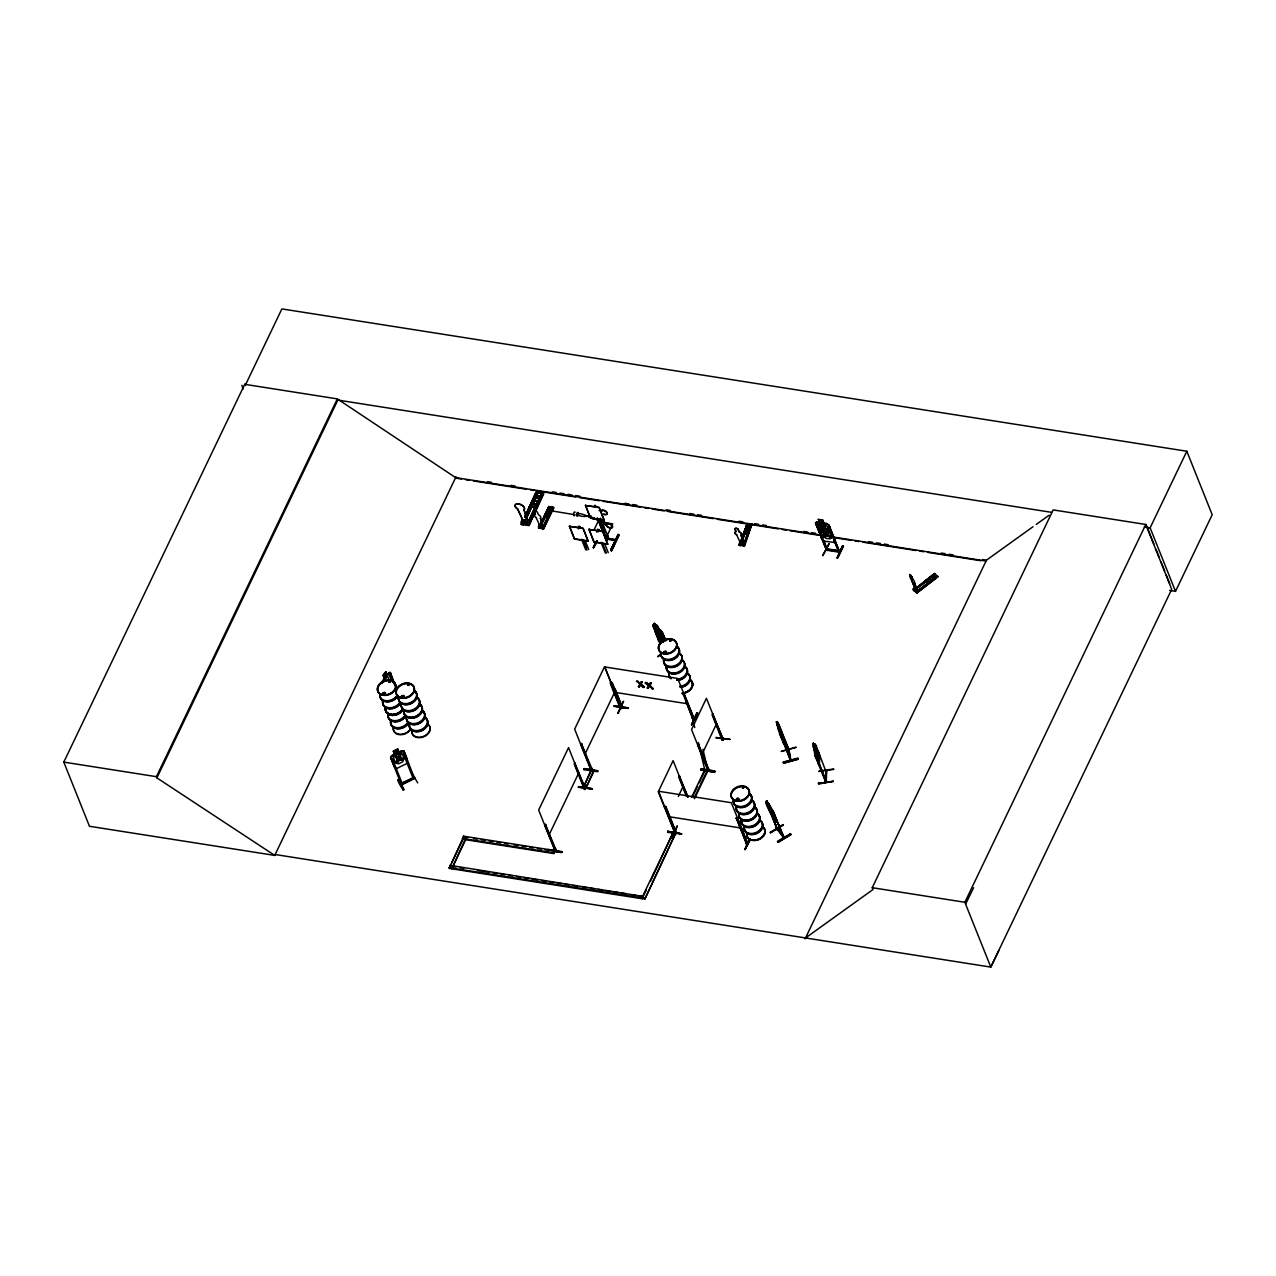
<?xml version="1.0" encoding="UTF-8"?>
<svg xmlns="http://www.w3.org/2000/svg" width="1276" height="1276" viewBox="0 0 1276 1276"><rect width="100%" height="100%" fill="white"/><g stroke="black" fill="none" stroke-linecap="round" stroke-linejoin="round"><path stroke-width="1.5" d="M540.593 525.234L539.987 526.51L541.199 525.297L540.115 526.238L541.662 528.136L539.62 525.887L543.05 526.27L540.402 518.2A3.381 1.77 25.6 0 0 538.44 514.77L537.531 512.489A1.691 0.893 25.6 0 0 535.585 511.182A1.691 0.893 25.6 0 0 534.5 512.011L534.421 512.17M523.639 521.262C524.755 523 523.208 521.453 524.771 521.198M524.58 521.31L524.181 519.922L525.09 520.688M658.049 656.757L662.244 653.184M825.397 780.29L826.242 782.332L814.742 753.111L813.243 743.206L814.694 746.54L814.758 743.685L814.646 755.121L819.463 765.281L817.996 763.367M813.45 743.414L813.099 747.05M813.801 747.943L813.466 744.61M825.285 781.247L826.37 771.262L825.732 782.284L814.822 755.009L814.551 750.129M826.688 770.624L826.13 771.996L816.002 745.407M816.13 755.743L815.571 756.875L816.13 755.743L826.354 781.263M816.528 745.343L815.97 746.476M818.394 782.89L818.586 784.07L833.356 781.311L818.57 783.512M819.048 771.039L833.611 769.029M819.288 765.313L819.75 756.253L814.63 743.876M825.763 770.943C828.172 768.662 825.141 772.427 825.795 769.763M825.684 770.832L826.385 769.922M825.732 782.284L825.875 781.406M825.843 779.285L826.354 770.736M826.242 782.204L826.688 770.736M740.75 543.624L741.978 542.539M540.29 526.031L540.801 526.334M661.734 639.18C663.983 637.825 660.505 634.475 660.745 637.952L656.981 633.167L660.41 638.191C658.145 639.595 661.686 643.088 661.367 639.388L663.281 642.163M524.436 522.267L523.75 521.246M524.005 520.624L524.978 520.05M406.916 763.319L407.14 759.443M393.949 766.158L396.581 768.583L407.076 763.367L407.299 759.395L403.998 751.101L401.924 750.687L398.925 752.298M781.39 737.353L782.076 738.006L780.146 730.239L776.398 721.849L791.024 760.544L789.908 758.518M790.307 759.555L777.18 725.422M524.468 521.629L524.883 520.321L523.894 520.879M823.02 526.605C822.111 526.19 828.826 521.246 824.615 527.642L827.438 530.21M831.793 536.239L832.08 533.464M832.143 533.336L831.952 536.367L821.425 534.708L818.857 531.263L821.489 534.58M821.122 537.722L823.754 541.04L834.376 542.46L834.616 539.716M834.376 542.46L834.679 539.588M777.818 724.401C775.872 716.219 779.429 727.559 780.976 730.861M401.047 784.724L414.652 777.977M403.12 753.255L413.408 779.094L412.786 777.722L414.142 777.116M398.144 779.987L403.742 789.286M403.216 790.147C394.954 777.786 396.995 774.66 403.982 789.796L403.264 790.083M383.613 681.32L384.586 678.481L383.215 675.307L385.846 671.718L383.071 675.323L384.331 678.433L382.162 683.218M747.337 532.188L747.05 533.033M523.894 521.246L523.447 522.187M523.495 521.374L524.037 522.394L523.447 521.677M675.977 832.191C673.313 833.611 676.216 831.075 674.653 831.123M708.18 768.519L707.877 770.225M722.439 738.086C724.305 741.739 720.398 739.665 722.822 739.011L706.425 698.291L691.56 729.521L707.829 770.481M722.742 740.255L722.918 738.15L722.87 740.144M723.269 739.251L712.598 713.731L712.104 714.783L722.2 740.319M555.235 849.88L555.188 848.747M554.996 850.853L538.663 810.021L568.57 747.592L584.775 788.536C582.765 786.128 586.545 790.61 584.44 788.743M584.392 789.35L585.429 788.377M585.014 787.707L584.392 789.477L574.232 764.085L574.742 763.016L585.461 788.632M615.271 689.184L622.449 708.084L621.061 707.845L604.537 666.71L574.647 729.138L590.916 770.098L591.617 768.104M620.567 706.489L620.79 708.802L610.694 683.282L611.236 682.006L621.428 707.765C621.651 709.089 618.732 708.116 620.933 707.43M828.89 543.56L822.749 555.666L829.097 544.086M618.238 713.332L623.629 701.226M671.702 838.029L677.237 826.258M740.75 543.496L742.472 545.155L741.085 542.97M741.643 543.464L741.898 542.619M681.607 833.866L667.683 831.314L681.607 833.866L667.603 832.351L667.699 831.282M700.923 770.146L701.018 768.965L714.72 771.007L714.624 772.187L700.907 770.066L714.608 772.171M714.704 771.039L700.987 769.093M714.815 771.629L701.13 769.444L714.927 771.533M548.233 850.071L562.03 852.049L553.896 851.491M561.791 851.586L548.122 849.465L548.026 850.613M583.993 769.667L597.694 771.693M584.009 769.747L584.105 768.567L597.918 771.183M597.774 770.656L584.089 768.694M833.786 769.364L819.033 771.486M915.004 589.416L915.482 588.523L915.179 589.368M722.902 738.325L721.897 739.267M382.72 693.618L383.709 692.756M383.199 693.075L383.613 694.176M384.969 693.665L384.81 692.597L385.097 693.346M388.877 682.022L390.153 681.384L390.169 682.389M385.416 693.331L384.331 694.607L382.88 694.032M389.483 681.942L390.073 681.751M401.462 696.154L401.589 697.318M401.781 696.01L402.849 697.127M403.423 696.265L401.589 695.946M403.599 696.074L403.264 696.919M407.507 685.26L407.618 684.622M403.998 696.249L402.179 697.398M407.937 684.558L408.384 685.1M408.161 684.223L408.894 685.18M547.93 515.36L547.579 516.174M666.439 652.004L664.971 653.344L663.807 652.164M666.487 652.403L666.343 651.478M670.825 640.52L670.554 641.126M736.731 798.872L737.927 799.653L738.325 798.377M738.357 799.127L737.879 798.298L738.979 799.51M742.552 788.265L743.111 787.101M743.589 787.659L742.472 787.994M927.891 580.564L927.971 582.111M659.692 632.768C661.861 631.476 658.528 628.159 658.703 631.524L654.955 626.723L658.639 631.987L658.272 631.11M735.056 529.189L735.965 531.47A3.381 1.898 19.9 0 0 736.651 534.756L736.587 534.931A3.381 1.898 19.9 0 1 735.917 531.645L735.056 529.189A1.691 0.957 19.9 0 1 736.204 528.248A1.691 0.957 19.9 0 1 738.198 529.428L739.107 531.709A3.381 1.898 19.9 0 1 741.101 535.091L743.701 543.209L740.303 543.209M743.653 543.369L741.037 535.25A3.381 1.898 19.9 0 0 739.043 531.869L738.198 529.428M739.905 545.474L739.043 544.055L739.841 541.885L740.558 542.794M740.574 542.97L744.993 543.321L744.179 542.204L743.749 545.251L739.761 544.964L740.208 541.901M740.511 541.837L739.251 545.41L747.337 523.894L741.803 538.265M744.658 545.793L751.947 524.085L747.162 523.543L739.251 545.41L744.674 545.777M741.787 540.099L747.066 525.824M748.629 524.101L740.255 545.49M748.199 523.942L740.16 545.49L747.991 525.887M743.749 545.251L750.766 524.245L752.409 524.372M751.038 524.021L743.142 545.681M743.701 545.729L751.5 524.308M412.77 777.802L400.68 783.735L413.312 778.105M402.594 784.453L392.45 758.997L391.03 759.268L392.45 758.997M413.025 777.61L414.493 777.387M662.244 638.287L662.834 636.963L660.49 631.126L657.252 625.782L654.157 623.39L657.427 625.655L658.56 628.877L660.729 630.376M776.462 828.283L783.879 838.141L772.873 810.802L766.11 801.886L767.992 804.008L766.621 800.674L777.562 830.118L777.132 828.028M776.813 829.272L776.845 827.933M774.181 813.37L783.671 837.981M523.256 521.39L517.53 508.757A5.088 2.696 25 0 1 515.743 504.275A5.088 2.696 25 0 1 522.203 505.232A5.088 2.696 25 0 1 523.989 509.714L527.945 521.82L522.761 521.023L521.613 524.292M522.761 521.023L523.734 524.085L522.618 521.31L527.833 522.059L523.989 509.714M523.654 521.023L522.012 524.548L520.831 522.41L522.331 519.188L521.884 523.814L527.674 524.675L528.647 520.13L529.843 521.852M525.234 515.6L536.127 492.01L542.97 493.015L543.799 493.764L528.998 525.553L543.177 493.493M521.278 524.452L523.112 520.576M524.771 517.211L536.127 492.01M521.884 523.814L523.383 520.592M524.899 517.243L536.399 492.536L534.453 498.103M536.781 492.791L525.297 517.482L532.842 501.612M525.76 517.562L533.097 501.659M534.788 498.15L536.383 494.594M524.946 520.656L524.595 519.922L524.899 520.768M525.887 517.577L538.201 493.015M526.238 517.434L533.623 501.548M535.266 498.023L536.909 494.498M524.851 521.342L525.824 524.404L524.037 520.831M526.621 517.689L536.478 496.508M525.967 519.444L536.638 496.508M527.674 524.675L528.647 520.13M541.774 493.126L526.669 525.218L534.835 507.545M536.51 504.036L540.577 495.184M541.104 495.088L527.004 525.058M542.475 493.573L527.674 525.345L526.669 525.218M543.257 493.509L527.993 525.409L542.97 493.015M536.048 492.68L543.113 493.349L528.344 525.265M818.809 528.312C815.38 529.795 827.773 527.754 829.288 529.859L831.25 531.326L834.456 539.668M821.872 528.758L820.627 525.632M825.062 526.43L820.564 525.76M823.754 541.04L821.313 537.595M664.908 806.225C664.381 806.863 666.774 808.091 667.715 813.227M686.472 796.352L678.784 777.116L679.279 776.063L688.147 797.101M686.951 796.415L679.263 777.196L679.757 776.127M698.227 743.892L697.733 744.961L708.371 770.433C709.95 768.551 705.947 769.667 708.882 769.508L698.227 743.892L708.26 769.412M698.211 745.024L698.706 743.972M722.679 740.383L712.582 714.863L713.077 713.81M716.203 738.022L730.207 739.41L716.043 737.448M674.717 831.936L677.093 825.907M707.43 769.284L708.084 768.248L708.451 769.173M721.801 739.123L722.391 738.198M708.371 770.433L708.866 769.364M581.314 743.509L591.458 770.05L592.032 769.125L581.314 743.509L580.819 744.578L591.601 770.21L584.121 785.809L586.769 786.239L594.249 770.624L591.282 769.412L584.121 785.809M581.298 744.642L581.792 743.589M620.343 708.563L610.215 683.202L610.71 682.15L612.273 682.596L622.576 708.02M555.602 850.805L545.346 824.392L544.836 825.444L555.507 851.012L555.124 848.859L554.55 849.784M545.315 825.524L545.809 824.455M584.998 789.445L574.71 764.149L575.205 763.096M614.33 706.425L628.318 707.845L614.155 705.835M578.602 786.638L592.335 788.727L578.618 786.606M619.929 707.526L620.503 706.617M617.68 713.268L623.151 701.593M590.979 769.97L592.016 768.87L591.585 769.938M620.854 708.674L620.949 706.394M622.066 707.063L621.077 706.441M694.016 719.265L692.788 719.074L682.82 693.267L684.048 693.458L694.208 718.851L697.765 713.316L696.919 712.742M684.048 693.458L682.628 693.665M692.98 719.983L692.533 717.67L694.351 718.882M692.501 718.292L693.841 717.925L692.278 718.197M693.139 718.627L692.804 717.638M691.656 724.896L696.84 712.694M691.544 724.816L697.175 713.188M697.685 713.252L691.496 724.943L693.49 720.701M665.928 806.879L664.509 807.102L665.928 806.879L676.232 832.303M672.532 836.721L674.525 832.478M675.77 831.25L676.089 832.271M746.364 843.851L736.284 817.948L737.512 818.139L747.624 843.978C746.061 843.819 744.674 841.394 747.816 843.564L731.339 802.716L658.528 791.248L674.988 832.877L674.765 830.58L676.041 832.702M746.253 843.755C747.864 844.249 747.8 841.889 745.87 842.83M744.833 849.114L749.506 839.066M750.368 839.624L744.961 849.625L749.81 839.321M745.12 849.593L749.857 839.544M588.746 516.525C570.069 508.693 577.167 519.029 589.002 515.839M678.306 796.431L683.266 786.032M701.72 754.929L716.586 723.699M274.85 855.43L89.464 826.274L63.8 762.107L244.721 384.315L337.342 398.894L455.644 477.623L821.01 535.091M998.789 950.684L990.798 967.096L275.153 854.521L274.723 855.414L156.9 777.881L156.422 776.685L337.342 398.894M156.9 777.881L337.821 400.074L1051.504 512.33M274.723 855.414L456.058 476.73M536.032 517.689L536.111 517.53A3.381 1.77 25.6 0 1 535.41 514.292L534.5 512.011M540.402 518.2L542.97 526.43M550.243 507.21L539.493 528.28L538.344 526.797L539.365 524.643L540.067 525.584M548.999 506.891L553.912 507.768L543.688 528.918L542.89 527.514L542.89 528.328L539.046 527.722L539.716 524.707M553.369 507.258L543.161 528.838L553.545 507.593L548.808 506.54L538.552 528.12L543.337 528.615L542.188 528.663L552.668 507.449L542.89 528.79M538.647 528.136L548.808 506.54M540.274 527.929L539.541 526.063L540.753 526.669L541.231 525.584M549.781 506.907L541.758 522.937L548.903 506.763M539.413 528.248L549.398 508.965M542.188 528.663L552.572 507.322L542.316 528.695M569.399 526.334L583.164 528.248L588.14 541.183L574.487 539.046L569.399 526.334L583.052 528.487L588.14 541.183M585.445 505.471L599.226 507.37L604.186 520.305L590.533 518.168L585.445 505.471L599.098 507.609L604.186 520.305M578.491 528.918L579.655 526.478L578.331 526.27L579.049 528.025M574.487 539.046L569.511 526.095M590.533 518.168L585.572 505.216M588.938 529.412L602.703 531.31L607.663 544.262L594.01 542.109L588.938 529.412L602.591 531.566M601.379 512.282L601.012 512.314A3.381 1.77 25.6 0 1 603.309 510.48A3.381 1.77 25.6 0 1 607.089 513.542A3.381 1.77 25.6 0 1 603.484 514.308L603.628 513.973A3.381 1.77 25.6 0 0 607.216 513.542A3.381 1.77 25.6 0 0 604.553 510.496A3.381 1.77 25.6 0 0 600.98 510.942M594.169 529.604L597.965 521.677M596.69 531.773L597.854 529.349L599.848 531.199L597.854 529.349M596.849 531.773L597.934 529.508M598.013 531.996L599.178 529.556M594.01 542.109L589.049 529.173M593.244 547.356L595.685 542.109M597.248 541.327L593.404 547.835L596.753 540.88M593.914 547.452L597.072 540.865L593.404 547.835M597.024 518.391L607.28 523.814A3.381 1.77 25.6 0 1 612.033 525.887A3.381 1.77 25.6 0 1 610.343 528.089A3.381 1.77 25.6 0 1 606.18 525.249L596.004 518.949M606.993 523.91L607.44 523.479A3.381 1.77 25.6 0 1 612.32 525.76A3.381 1.77 25.6 0 1 609.976 527.674M606.69 536.686L612.703 523.878L603.452 522.426M467.75 837.582L463.874 836.976L462.789 839.241L462.47 838.46L463.555 836.179L554.582 850.502L553.8 853.564L464.719 839.56M641.892 897.857L642.147 898.751L449.104 868.382L463.73 836.386M606.563 538.169L607.663 535.904L606.467 535.617L607.153 537.308M607.791 535.824L606.626 538.265L605.303 538.057M451.592 863.182L464.049 837.168L463.555 836.179M605.925 539.652L607.264 539.86L608.429 537.419M452.581 867.074L465.868 839.321M607.663 544.262L597.599 518.423M606.1 538.711L615.367 540.179L610.63 550.052L611.603 550.706L619.083 535.091L618.11 534.453L615.893 540.051L608.477 538.887M618.174 534.485L610.694 550.1L611.603 550.706M610.853 550.578L618.11 534.453M619.019 535.059L611.539 550.658L618.318 534.979M584.807 754.531L614.697 692.118M548.824 835.413L578.73 772.985M553.8 853.564L554.582 850.039M586.769 786.239L593.93 769.827M636.437 681.623L637.856 681.145L640.058 684.048L636.756 680.969M638.383 686.648L639.42 686.807L638.383 686.648L639.978 683.84M641.318 681.687L642.37 681.862L641.318 681.687L640.058 684.048M642.976 687.365L644.38 686.887L642.976 687.365L640.408 685.068L641.094 683.984L644.38 686.887M645.305 683.011L646.709 682.532L649.229 684.781L648.527 685.882L645.305 683.011L648.91 685.435L650.186 683.091L651.223 683.25L650.186 683.091M647.251 688.035L648.288 688.195L647.251 688.035L648.846 685.228L645.608 682.373M652.929 688.928L649.962 685.371L652.929 688.928L649.261 686.472L648.288 688.195M651.829 688.753L653.232 688.274M827.645 549.318L839.672 550.881L826.226 548.728L826.433 550.307L815.444 523L816.592 522.107M816.496 521.98L815.619 523.064M817.613 524.548L816.193 524.755L817.422 524.962L818.873 528.583L822.015 529.014L820.229 529.604L822.573 535.426L825.811 538.265L830.022 538.887L831.266 536.717L828.937 530.88L826.274 529.508L829.209 530.082M822.717 520.177L818.299 519.348L819.67 522.729L817.852 523.415L820.181 529.237L823.419 532.092L827.598 532.762L828.842 530.609L826.513 524.771L823.849 523.383L822.605 520.257L818.426 519.603M641.844 897.953L672.978 832.925L675.626 833.356L644.859 899.07L642.211 898.655L646.406 889.882M650.6 881.11L672.978 832.925M691.512 797.484L704.671 769.986L707.51 769.125M692.661 796.559L697.589 786.239M699.232 782.81L704.99 770.784L698.323 742.552M644.859 899.07L675.626 833.356M824.025 523.176L822.765 520.05M694.176 797.899L707.335 770.401L704.671 769.986L707.654 771.198L694.479 798.696M828.81 524.994L839.736 552.364L828.937 524.978L826.928 523.623L816.528 522.235L819.734 522.602L818.49 519.476M824.152 540.88L827.374 550.45L821.776 535.84M838.077 551.391L839.353 551.344M838.603 552.157L838.507 550.642M842.575 545.713L837.152 557.931L842.926 546.192M842.654 545.761L837.311 557.899M837.152 557.931L842.798 546.112M805.108 938.849L986.46 560.164L1033.018 526.733M805.539 937.956L872.975 889.547L872.242 887.697L1053.163 509.906L1145.784 524.468L1171.719 589.305L990.798 967.096L964.863 902.276L1145.784 524.468M1169.613 590.421L1175.515 591.346L1150.123 527.849L1186.808 451.241L281.884 308.904L245.199 385.511L244.721 384.315M1175.515 591.346L1212.2 514.738L1186.808 451.241M965.613 904.126L973.604 887.713M745.264 532.443L746.635 531.645M393.502 751.245L394.81 754.467L391.525 755.839L390.536 757.673L401.557 784.979L400.935 784.182M390.775 757.737L391.684 756.014M814.535 746.572L815.029 745.694L818.283 755.934L818.139 759.523L817.071 758.949M639.42 686.807L640.712 684.43L643.279 686.711M642.37 681.862L640.791 684.638L644.077 687.541M649.644 686.025L651.223 683.25M708.499 770.449L708.036 769.603M389.036 682.469L389.978 681.336M384.842 693.841L385.017 692.932M385.336 693.618L383.932 694.479M407.507 684.781L408.384 684.781M401.892 695.835L401.781 696.536M545.905 515.44L547.787 514.93M547.851 515.584L547.069 516.445L545.761 515.504M670.921 640.361L669.948 641.015M664.333 651.573L664.461 652.738M671.32 640.648L670.075 640.983M665.865 652.499L665.833 651.254L665.705 652.658M742.871 787.42L742.712 788.185M743.334 787.643L742.6 787.531M736.842 798.696L736.794 800.355M737.416 799.797L738.533 798.728M738.852 799.398L737.863 800.387L736.396 799.813M782.714 836.211L783.113 837.407L783.384 836.083M620.87 707.542L619.945 707.797M387.234 674.892L389.021 672.58L382.433 680.89M394.81 754.467L392.992 756.62L395.337 762.458L398.559 763.845L402.738 761.772L403.966 758.167L401.637 752.33L398.989 752.393L397.681 749.171M909.66 574.455C910.984 580.692 908.943 571.361 911.431 576.401M577.47 514.707L577.534 513.893M614.378 706.186L628.031 708.308M578.363 787.101L592.016 789.158M788.105 749.618L789.206 750.432L787.962 748.852M383.007 693.028L383.103 693.681M407.953 685.531L408.798 685.053M926.424 581.154L928.162 580.867M928.099 581.728L927.078 582.239M742.951 787.563L743.988 787.547M736.523 798.808L737.448 798.202M738.214 799.781L738.246 798.457M738.676 799.669L737.799 800.212M656.502 629.546L659.708 631.875L656.502 629.546L657.778 632.96L655.449 631.189L664.605 638.431M660.84 635.097L664.078 640.153M663.026 636.517L657.395 630.631L659.74 633.071M751.692 524.308L743.956 545.745L751.771 524.34M660.043 643.343L652.69 625.272L655.673 626.596L654.413 623.47M653.902 626.691L658.001 636.74M656.151 633.534L657.571 636.198M653.328 625.049L662.292 632.242L665.641 640.648M662.292 632.242L660.617 630.408M664.987 640.68L662.467 633.103L665.514 639.196M663.329 633.741L662.085 633.422M657.634 656.502L662.148 652.833M826.401 549.733L826.37 548.728M521.087 524.404L529.03 525.537M527.945 525.377L527.148 523.351M912.659 578.857L911.75 576.577L912.659 578.857A3.381 0.829 52.2 0 1 914.413 582.558L917.253 590.357L915.259 588.651L911.574 580.133A3.381 0.829 52.2 0 1 910.649 577.151M911.574 580.133L915.083 588.778L917.093 590.485L914.413 582.558M916.168 592.239L917.954 589.703L916.168 592.239L913.042 588.986L915.179 587.327L913.281 589.193L916.822 593.117M924.813 581.298L926.855 579.416L929.869 581.984M928.848 578.172L930.906 576.289L933.92 578.857M932.421 575.396L934.479 573.514L937.573 576.305L916.567 592.814L913.887 588.762L915.546 591.41M934.479 573.514L913.361 590.182L914.126 590.756M934.654 573.881L913.472 590.102M934.877 574.168L913.744 590.517L935.148 574.232M914.621 590.613L913.696 588.906L914.015 589.671M933.984 575.859L913.919 590.66M916.056 591.554L917.954 589.703M937.892 576.736L916.758 593.069L937.924 576.736L936.999 575.795L915.785 592.239L937.461 576.337M778.36 728.835L778.775 731.212L777.371 722.423L789.302 750.32M1036.24 524.436L1049.079 515.217M400.919 783.608L401.589 785.027M546.24 515.041L547.053 514.722M408.017 685.18L408.655 685.18M670.379 639.994L670.379 641.286M926.631 580.963L927.716 580.66M767.131 803.545L777.435 829.001L784.373 837.806L773.001 811.823L774.101 812.365M770.13 832.367L783.241 824.567L770.529 832.877M783.448 825.109L770.433 832.702M777.738 829.193L783.305 837.056M777.483 830.038L768.264 805.14L772.714 813.769M778.009 842.32L790.929 834.552L778.041 842.383L777.435 841.362L790.434 833.691M777.642 841.889L790.641 834.169M765.823 802.046C765.76 808.442 788.409 838.938 769.173 810.435M767.339 803.465L776.478 820.899M769.444 809.478L773.75 816.241L771.565 809.399L766.621 800.674M772.921 810.85L783.751 838.141M622.241 708.1L622.21 707.095M746.3 843.34L747.656 843.5M826.178 548.824L827.406 549.031L825.843 549.286M827.598 550.45L827.295 548.935M839.145 551.439L839.72 552.269L826.354 550.163M601.586 529.093L602.144 530.05L603.484 529.396M394.571 754.339L393.311 751.213L397.777 748.996L399.037 752.122M393.375 751.309L397.841 749.092M403.87 751.229L401.908 750.814L391.525 755.839M403.328 753.59L404.364 752.649M411.701 772.714L417.699 782.89M401.382 784.995L414.636 778.551L414.285 777.052M591.474 768.918L590.549 769.173L591.745 768.2M934.495 573.849L935.452 574.678M937.669 576.433L936.951 575.923M402.817 697.095L402.929 695.436L403.854 695.564M414.317 778.009L403.998 751.101M704.99 770.784L707.813 769.906L702.916 749.219M524.117 520.369L524.835 519.954M778.823 724.082L789.19 750.607M780.657 734.019L790.992 760.432L788.775 748.629L790.322 760.496M781.343 751.277L795.953 747.21M781.39 751.468L796.001 747.401M783.576 763.271L783.241 762.123L797.867 758.056L798.186 759.204L783.544 763.192L798.186 759.188M783.273 762.235L798.074 758.582M778.089 726.251L778.791 729.856M778.886 730.989L790.498 760.576M782.411 734.992C787.914 763.08 777.228 713.778 782.252 735.04M782.682 737.719L776.398 721.849M779.381 733.349L782.906 741.787M383.885 692.453L385.559 693.139M402.849 695.755L401.86 696.696M402.466 696.935L403.423 695.914M665.274 652.865L664.286 652.435L665.37 651.175M665.29 653.089L663.887 652.69M523.415 524.771L522.474 524.627M814.503 746.332L813.402 743.19M814.343 750.176L813.386 746.907M818.602 751.963L819.798 756.253M818.554 783.368L833.324 781.327M388.893 672.675L390.44 672.404L393.885 683.713M746.508 843.324L736.284 817.948M838.874 551.567L828.331 526.669L829.751 526.462L828.523 526.27L830.692 531.709M927.158 582.414L926.137 581.649M664.924 652.578L664.493 651.414L663.743 652.578M384.124 692.501L385.145 692.597M401.605 696.409L402.482 696.84M737.783 798.616L739.075 799.223M737.56 800.036L736.555 799.27M743.398 544.374L744.195 545.506L743.382 545.57M741.101 544.868L742.552 544.964M820.755 525.887L824.95 526.51M523.862 523.814L525.967 524.117M667.827 831.84L681.528 833.882M614.107 705.899L628.015 708.499M591.873 788.807L578.347 787.292M736.092 818.363L737.321 818.554M746.237 842.383L747.305 842.623M548.249 849.912L562.03 852.049M553.896 851.395L561.727 852.575M1144.317 526.94L1150.123 527.849M823.913 523.256L826.928 523.623M487.496 481.674L491.42 482.296M511.07 485.374L514.994 485.996M552.317 491.866L556.24 492.488M560.18 493.11L564.104 493.716M568.027 494.338L571.967 494.96M575.891 495.582L579.814 496.189M625.001 503.302L628.924 503.924M632.864 504.546L636.788 505.152M666.247 509.794L670.187 510.416M689.822 513.494L693.761 514.116M697.685 514.738L701.609 515.36M738.932 521.23L742.871 521.836M754.658 523.702L758.582 524.308M762.506 524.93L766.445 525.553M803.768 531.422L807.692 532.044M811.616 532.65L815.555 533.272M868.589 541.614L872.513 542.236M876.452 542.858L880.376 543.464M884.3 544.086L888.24 544.708M941.273 553.05L945.197 553.672M949.137 554.278L953.06 554.9M982.52 559.542L986.46 560.164M826.704 535.314L831.856 536.111M832.797 536.941L986.029 561.041M455.66 478.117L461.561 479.042M465.501 479.664L469.424 480.286M473.364 480.908L526.462 489.25M530.401 489.872L534.341 490.494M538.265 491.116L575.635 496.986M579.575 497.608L599.241 500.702M603.165 501.324L640.536 507.194M644.476 507.816L648.415 508.438M652.339 509.06L664.142 510.91M668.082 511.532L713.316 518.646M717.256 519.268L778.216 528.854M782.156 529.476L786.08 530.098M790.019 530.704L819.527 535.346M833.292 537.515L850.996 540.306M854.92 540.912L858.86 541.534M862.799 542.156L915.897 550.514M919.837 551.12L923.76 551.742M927.7 552.364L980.797 560.722M595.031 507.05L596.37 507.258M599.05 510.544L602.192 511.038M547.101 510.129L574.631 514.675M590.644 517.912L604.298 520.066M540.003 525.792L544.358 526.462L543.56 525.297L543.927 526.19M608.269 538.36L615.686 539.525M606.307 539.238L615.367 540.179M574.599 538.791L588.252 540.944M594.122 541.869L607.775 544.023M615.032 692.374L687.844 703.826M583.802 785.027L586.466 785.442M668.688 816.656L741.5 828.108M673.297 833.722L675.945 834.137M872.242 887.697L964.863 902.276M63.8 762.107L156.422 776.685M473.555 838.492L477.431 839.098M481.307 839.72L485.183 840.326M489.043 840.932L492.919 841.538M496.795 842.144L500.67 842.766M504.546 843.372L508.422 843.978M514.228 844.887L518.104 845.51M521.964 846.116L525.84 846.722M529.715 847.328L533.591 847.934M537.467 848.54L541.343 849.162M545.219 849.768L549.079 850.374M464.049 837.168L466.697 837.598L466.378 836.801L451.752 868.797M462.47 838.46L553.481 852.767M452.135 866.42L456.042 867.026M459.934 867.648L463.842 868.254M477.495 870.407L489.186 872.242M493.094 872.864L496.986 873.47M500.894 874.092L504.786 874.698M508.693 875.32L512.585 875.926M516.493 876.532L520.385 877.154M524.292 877.76L528.184 878.382M532.092 878.989L537.946 879.914M541.837 880.52L545.745 881.142M549.637 881.748L553.545 882.37M557.437 882.976L561.344 883.598M565.236 884.204L569.144 884.826M573.036 885.432L576.943 886.054M582.797 886.964L586.689 887.586M590.597 888.192L594.488 888.814M598.396 889.42L602.288 890.042M606.196 890.648L610.087 891.27M613.995 891.876L617.887 892.482M621.795 893.104L625.687 893.71M631.54 894.635L635.448 895.258M639.34 895.864L643.248 896.47L449.87 865.319L450.189 866.117M448.785 867.6L644.539 898.272M746.891 531.693L745.487 531.837L745.343 533.097M746.205 843.867L745.918 842.415M926.886 582.398L926.137 581.425M547.26 514.563L547.994 515.536M383.597 694.654L382.784 693.506M839.831 551.71L826.545 549.749L816.385 524.356M788.712 748.645L789.158 749.554M592.192 517.466L594.233 518.184M622.513 707.51L621.205 707.813L604.872 666.965L677.684 678.433L694.16 719.281M674.414 831.649L675.179 830.772M839.799 551.774L839.688 550.961M390.52 674.222L393.088 682.628M384.044 679.023L385.033 679.534L387.601 676.168L389.339 680.539M843.484 546.288L837.869 557.995M745.726 533.352L745.152 532.507M600.502 519.906L607.153 523.575M594.122 518.327L606.18 524.978M662.834 637.777L660.808 634.411M655.035 624.49L657.347 626.947L655.449 625.527M777.419 830.134L765.999 801.95M909.916 574.599L911.239 576.066M932.341 575.173L935.34 577.741M928.768 577.948L931.783 580.516M924.717 581.074L927.732 583.658M918.305 590.581L915.179 587.327M649.58 685.818L652.148 688.115M822.749 527.339L818.522 523.32L823.355 526.765M662.388 637.41L660.266 634.363M790.929 834.552L790.354 833.579M766.477 800.77L768.79 803.736M767.195 801.982L768.997 804.805L767.61 803.019M771.677 808.761L768.886 803.657M770.592 810.962L772.746 813.737M661.654 642.227L656.725 632.721L657.906 632.848L655.96 627.744L658.91 629.945L661.255 635.783M782.714 741.691L783.927 743.637M782.746 741.835L783.735 743.733M736.651 534.756L740.511 543.145M536.111 517.53L539.923 525.951M517.53 508.757L523.367 521.134M1146.677 526.015L1153.871 544.007M1156.024 549.398L1158.911 556.607M1161.064 561.998L1164.669 570.994M1166.104 574.599L1169.693 583.595M918.194 589.895L918.64 590.995M833.595 538.966L838.683 551.663M815.508 522.873L818.937 531.39M750.559 527.514L745.934 527.387M739.841 541.885L741.037 545.059M825.636 770.034L826.082 770.943M825.253 780.433L825.7 781.359M662.196 632.21L665.53 640.743M695.803 719.106L695.484 718.308L692.661 719.185L694.75 727.511M663.648 641.908L661.303 636.07L658.32 633.885L660.649 639.723M693.474 718.372L693.825 719.361M685.611 700.253L692.98 718.659M654.269 623.294L656.709 632.386M654.62 628.51L657.523 635.767M652.802 625.16L656.263 633.598M655.003 631.46L658.336 639.994M596.227 507.322L595.701 505.599L594.377 505.392L595.095 507.146M600.533 518.088L608.301 537.483M600.103 519.667L605.031 532.012M598.731 518.598L607.264 539.86M597.375 518.12L602.144 530.05M599.082 529.684L599.72 531.279M604.728 543.799L608.253 552.62M602.224 542.539L606.451 553.13M601.076 542.364L605.318 552.955M580.309 528.136L579.655 526.478L580.181 528.2M585.19 540.721L588.715 549.541M687.668 797.037L673.106 760.624L658.241 791.854L674.749 832.638M584.759 542.3L586.88 547.595M582.685 539.477L586.928 550.052M581.553 539.285L585.78 549.876M550.626 512.984L546.16 512.489M665.386 806.304L675.897 832.686M669.102 816.72L675.068 831.633M539.365 524.643L539.812 525.744M591.027 769.237L591.394 770.162M555.666 848.811L556.065 850.007L545.346 824.392M390.233 672.516L396.756 688.88M391.254 676.025L395.608 686.919M391.317 680.204L388.973 674.366L387.17 675.116L385.846 671.718M241.786 385.304L243.222 388.909M390.711 757.625L394.093 766.063M776.207 819.128L776.558 821.441M780.465 732.073L781.072 735.518M776.558 721.801L777.594 726.459M606.323 524.659L606.339 524.914A3.381 1.77 25.6 0 0 609.146 527.419M680.395 654.046A9.634 7.13 -21.8 0 1 675.451 666.471A9.634 7.13 -21.8 0 1 663.743 660.378M682.261 657.698A9.49 7.018 -21.8 0 1 673.186 667.428A9.49 7.018 -21.8 0 1 664.046 660.777M680.443 654.54A9.49 7.018 -21.8 0 1 681.639 655.976M682.628 660.011A9.49 7.018 -21.8 0 1 677.763 672.245A9.49 7.018 -21.8 0 1 666.247 666.247M682.788 660.426A9.49 7.018 -21.8 0 1 677.923 672.659A9.49 7.018 -21.8 0 1 666.407 666.662M677.588 647.028A9.634 7.13 -21.8 0 1 672.643 659.469A9.634 7.13 -21.8 0 1 660.936 653.376M681.177 654.795A9.49 7.018 -21.8 0 1 673.919 665.976A9.49 7.018 -21.8 0 1 663.584 659.596M677.636 647.538A9.49 7.018 -21.8 0 1 672.771 659.772A9.49 7.018 -21.8 0 1 661.255 653.759M680.252 653.679A9.634 7.13 -21.8 0 1 675.307 666.12A9.634 7.13 -21.8 0 1 663.6 660.011M677.444 646.677A9.634 7.13 -21.8 0 1 672.5 659.102A9.634 7.13 -21.8 0 1 660.793 653.009M677.157 646.358A9.49 7.018 -21.8 0 1 672.293 658.591A9.49 7.018 -21.8 0 1 660.777 652.594M684.877 664.206A9.49 7.018 -21.8 0 1 675.801 673.935A9.49 7.018 -21.8 0 1 666.662 667.284M683.043 661.048A9.49 7.018 -21.8 0 1 684.239 662.483M684.765 663.839A9.522 7.05 -21.8 0 1 675.658 673.6A9.522 7.05 -21.8 0 1 666.471 666.933M682.931 660.665A9.522 7.05 -21.8 0 1 684.127 662.116M685.579 667.013A9.634 7.13 -21.8 0 1 686.281 675.052A9.634 7.13 -21.8 0 1 676.998 680.236M670.793 678.465A9.634 7.13 -21.8 0 1 668.927 673.345M685.627 667.507A9.49 7.018 -21.8 0 1 679.582 680.124M671.08 678.784A9.49 7.018 -21.8 0 1 669.246 673.744M685.435 666.646A9.634 7.13 -21.8 0 1 686.137 674.685A9.634 7.13 -21.8 0 1 676.854 679.885M670.65 678.114A9.634 7.13 -21.8 0 1 668.784 672.978M686.36 667.763A9.49 7.018 -21.8 0 1 676.711 679.358M670.602 677.62A9.49 7.018 -21.8 0 1 668.768 672.564M688.227 673.664A9.634 7.13 -21.8 0 1 688.944 681.703A9.634 7.13 -21.8 0 1 679.661 686.887M687.955 673.345A9.49 7.018 -21.8 0 1 688.657 681.256A9.49 7.018 -21.8 0 1 679.518 686.36M688.418 674.51A9.49 7.018 -21.8 0 1 682.389 687.142M682.166 693.012A9.49 7.018 -21.8 0 0 691.321 687.908A9.49 7.018 -21.8 0 0 690.619 679.98A9.522 7.05 -21.8 0 1 691.401 688.067A9.522 7.05 -21.8 0 1 682.229 693.187M688.386 674.015A9.634 7.13 -21.8 0 1 682.245 686.839M690.779 680.347A9.506 7.034 -21.8 0 1 691.48 688.29A9.506 7.034 -21.8 0 1 682.325 693.41A9.49 7.018 -21.8 0 0 691.464 688.29A9.49 7.018 -21.8 0 0 690.763 680.379M517.418 509.012A5.088 2.696 25 0 1 515.616 504.514A5.088 2.696 25 0 1 522.091 505.471A5.088 2.696 25 0 1 523.878 509.953M420.155 704.288A9.442 6.986 -21.8 0 1 415.322 716.474A9.442 6.986 -21.8 0 1 403.838 710.493A9.522 7.05 -21.8 0 0 415.402 716.697A9.522 7.05 -21.8 0 0 420.282 704.416M415.147 691.289A9.634 7.13 -21.8 0 1 410.202 703.714A9.634 7.13 -21.8 0 1 398.511 697.621M417.539 697.621A9.49 7.018 -21.8 0 1 412.658 709.855A9.49 7.018 -21.8 0 1 401.142 703.858M417.81 697.94A9.634 7.13 -21.8 0 1 412.866 710.365A9.634 7.13 -21.8 0 1 401.158 704.272M415.003 690.922A9.634 7.13 -21.8 0 1 410.059 703.363A9.634 7.13 -21.8 0 1 398.367 697.27M414.732 690.603A9.49 7.018 -21.8 0 1 409.867 702.853A9.49 7.018 -21.8 0 1 398.351 696.84M415.194 691.783A9.49 7.018 -21.8 0 1 411.462 703.523A9.49 7.018 -21.8 0 1 398.83 699.918M418.002 698.801A9.49 7.018 -21.8 0 1 414.269 710.541A9.49 7.018 -21.8 0 1 401.621 706.92M417.954 698.291A9.634 7.13 -21.8 0 1 414.174 710.222A9.634 7.13 -21.8 0 1 401.318 706.553M420.378 704.671A9.506 7.034 -21.8 0 1 416.63 716.426A9.506 7.034 -21.8 0 1 403.966 712.805M425.945 718.276A9.634 7.13 -21.8 0 1 421 730.701A9.634 7.13 -21.8 0 1 409.293 724.609M426.009 718.755A9.506 7.034 -21.8 0 1 421.128 731.02A9.506 7.034 -21.8 0 1 409.596 725.007M420.57 705.325A9.442 6.986 -21.8 0 1 416.869 717.016A9.442 6.986 -21.8 0 1 404.269 713.428M428.146 724.274A9.442 6.986 -21.8 0 1 424.43 735.949A9.442 6.986 -21.8 0 1 411.845 732.36M428.353 724.64A9.506 7.034 -21.8 0 1 423.488 736.906A9.506 7.034 -21.8 0 1 411.941 730.893M420.49 704.91A9.522 7.05 -21.8 0 1 416.742 716.697A9.522 7.05 -21.8 0 1 404.045 713.077M422.994 710.907A9.634 7.13 -21.8 0 1 418.05 723.332A9.634 7.13 -21.8 0 1 406.358 717.24M422.723 710.588A9.49 7.018 -21.8 0 1 417.858 722.822A9.49 7.018 -21.8 0 1 406.342 716.825M423.185 711.769A9.49 7.018 -21.8 0 1 419.453 723.492A9.49 7.018 -21.8 0 1 406.805 719.887M425.801 717.909A9.634 7.13 -21.8 0 1 422.005 729.84A9.634 7.13 -21.8 0 1 409.165 726.172M425.514 717.59A9.49 7.018 -21.8 0 1 421.798 729.33A9.49 7.018 -21.8 0 1 409.149 725.725M423.138 711.258A9.634 7.13 -21.8 0 1 419.357 723.189A9.634 7.13 -21.8 0 1 406.502 719.52M596.02 518.614A2.967 1.547 25.6 0 1 592.686 518.742A2.967 1.547 25.6 0 1 590.676 516.062M591.378 516.62A2.967 1.547 25.6 0 1 591.091 516.126M574.902 515.01A1.898 0.797 -81.1 0 1 573.721 515.313A1.898 0.797 -81.1 0 1 573.929 512.649A1.898 0.797 -81.1 0 1 575.109 512.362M734.992 529.349A1.691 0.957 19.9 0 1 736.14 528.408A1.691 0.957 19.9 0 1 738.134 529.588M752.888 801.168A9.634 7.13 -21.8 0 1 747.959 813.594A9.634 7.13 -21.8 0 1 736.252 807.501M752.936 801.663A9.49 7.018 -21.8 0 1 748.071 813.897A9.49 7.018 -21.8 0 1 736.555 807.899M755.137 807.134A9.49 7.018 -21.8 0 1 750.272 819.367A9.49 7.018 -21.8 0 1 738.74 813.37A9.522 7.05 -21.8 0 0 750.336 819.559A9.522 7.05 -21.8 0 0 755.232 807.277M755.296 807.548A9.49 7.018 -21.8 0 1 750.432 819.782A9.49 7.018 -21.8 0 1 738.916 813.785M750.097 794.15A9.634 7.13 -21.8 0 1 745.152 806.591A9.634 7.13 -21.8 0 1 733.445 800.483M752.473 800.483A9.49 7.018 -21.8 0 1 747.608 812.716A9.49 7.018 -21.8 0 1 736.092 806.719M750.144 794.645A9.49 7.018 -21.8 0 1 745.28 806.879A9.49 7.018 -21.8 0 1 733.748 800.881M752.744 800.802A9.634 7.13 -21.8 0 1 747.8 813.227A9.634 7.13 -21.8 0 1 736.108 807.134M749.953 793.8A9.634 7.13 -21.8 0 1 745.009 806.225A9.634 7.13 -21.8 0 1 733.301 800.132M749.666 793.481A9.49 7.018 -21.8 0 1 745.934 805.22A9.49 7.018 -21.8 0 1 733.285 801.599M760.879 821.138A9.634 7.13 -21.8 0 1 755.934 833.563A9.634 7.13 -21.8 0 1 744.243 827.47M746.763 833.499A9.522 7.05 -21.8 0 0 758.327 839.528A9.522 7.05 -21.8 0 0 763.207 827.247A9.49 7.018 -21.8 0 1 758.247 839.337A9.49 7.018 -21.8 0 1 746.731 833.34M755.551 808.171A9.49 7.018 -21.8 0 1 752.888 819.304A9.49 7.018 -21.8 0 1 739.793 818.028M739.171 816.305A9.49 7.018 -21.8 0 1 739.171 814.407M763.287 827.518A9.49 7.018 -21.8 0 1 758.423 839.752A9.49 7.018 -21.8 0 1 746.907 833.754M755.424 807.772A9.522 7.05 -21.8 0 1 750.543 820.053A9.522 7.05 -21.8 0 1 738.979 814.04M758.088 814.136A9.634 7.13 -21.8 0 1 753.143 826.561A9.634 7.13 -21.8 0 1 741.436 820.468M761.66 821.888A9.49 7.018 -21.8 0 1 754.419 833.084A9.49 7.018 -21.8 0 1 744.083 826.688M758.135 814.63A9.49 7.018 -21.8 0 1 755.472 825.763A9.49 7.018 -21.8 0 1 742.377 824.471M741.755 822.749A9.49 7.018 -21.8 0 1 741.739 820.867M760.735 820.771A9.634 7.13 -21.8 0 1 755.791 833.212A9.634 7.13 -21.8 0 1 744.099 827.119M757.944 813.769A9.634 7.13 -21.8 0 1 753 826.194A9.634 7.13 -21.8 0 1 741.292 820.101M757.657 813.45A9.49 7.018 -21.8 0 1 752.792 825.684A9.49 7.018 -21.8 0 1 741.276 819.686M760.927 821.632A9.49 7.018 -21.8 0 1 756.062 833.866A9.49 7.018 -21.8 0 1 744.546 827.869M763.112 827.135A9.474 7.002 -21.8 0 1 758.247 839.337A9.474 7.002 -21.8 0 1 746.763 833.356M400.616 702.47A9.634 7.13 -21.8 0 1 389.595 708.627A9.634 7.13 -21.8 0 1 382.72 701.704M400.648 702.853A9.49 7.018 -21.8 0 1 389.802 708.914A9.49 7.018 -21.8 0 1 383.039 702.103M402.801 708.324A9.442 6.986 -21.8 0 1 392.003 714.353A9.442 6.986 -21.8 0 1 385.256 707.574M402.929 708.483A9.522 7.05 -21.8 0 1 392.035 714.56A9.522 7.05 -21.8 0 1 385.256 707.733M396.597 697.318A9.634 7.13 -21.8 0 1 385.639 701.497A9.634 7.13 -21.8 0 1 379.929 694.702M400.201 701.672A9.506 7.034 -21.8 0 1 389.324 707.749A9.506 7.034 -21.8 0 1 382.545 700.939M397.857 695.851A9.506 7.034 -21.8 0 1 386.995 701.912A9.506 7.034 -21.8 0 1 380.216 695.101M400.473 702.103A9.634 7.13 -21.8 0 1 389.451 708.26A9.634 7.13 -21.8 0 1 382.577 701.353M397.665 695.101A9.634 7.13 -21.8 0 1 386.644 701.258A9.634 7.13 -21.8 0 1 379.785 694.335M397.378 694.67A9.49 7.018 -21.8 0 1 386.516 700.731A9.49 7.018 -21.8 0 1 379.754 693.921M396.15 687.684A9.49 7.018 -21.8 0 1 397.346 689.12M408.607 722.439A9.634 7.13 -21.8 0 1 397.586 728.596A9.634 7.13 -21.8 0 1 390.711 721.69M408.639 722.822A9.49 7.018 -21.8 0 1 397.793 728.883A9.49 7.018 -21.8 0 1 391.03 722.088M410.792 728.293A9.442 6.986 -21.8 0 1 399.978 734.322A9.442 6.986 -21.8 0 1 393.247 727.559M410.984 728.692A9.49 7.018 -21.8 0 1 400.138 734.753A9.49 7.018 -21.8 0 1 393.375 727.942M405.8 715.437A9.634 7.13 -21.8 0 1 394.778 721.594A9.634 7.13 -21.8 0 1 387.92 714.672M408.176 721.658A9.506 7.034 -21.8 0 1 397.315 727.735A9.506 7.034 -21.8 0 1 390.536 720.908M405.848 715.82A9.506 7.034 -21.8 0 1 394.986 721.897A9.506 7.034 -21.8 0 1 388.207 715.07M408.464 722.072A9.634 7.13 -21.8 0 1 397.442 728.229A9.634 7.13 -21.8 0 1 390.568 721.323M405.656 715.07A9.634 7.13 -21.8 0 1 394.635 721.227A9.634 7.13 -21.8 0 1 387.76 714.321M405.369 714.64A9.49 7.018 -21.8 0 1 394.507 720.701A9.49 7.018 -21.8 0 1 387.744 713.906M818.155 753.606L818.075 754.563L816.799 753.637L817.884 759.986L816.496 753.733L815.013 752.728L815.029 751.357L816.241 752.17L815.22 746.157L816.56 752.122L818.155 753.606M814.949 747.608L814.806 751.197L817.15 757.035L817.278 753.446L814.949 747.608M393.502 756.174L397.729 758.359C393.295 766.382 399.181 763.782 398.957 758.566C402.769 762.585 406.932 758.486 399.579 757.465C403.726 749.905 398.415 752.027 398.319 757.21L394.858 755.536L393.502 756.174M820.739 529.859L824.982 533.831C820.835 537.021 826.242 539.301 826.226 534.66L831.314 538.281L826.848 534.134C831.154 531.071 825.54 528.87 825.588 533.256L820.739 529.859M588.603 515.217L589.049 516.987L588.603 515.217M385.671 673.122L384.427 676.312L385.671 673.122M658.352 639.834L660.458 643.758L658.352 639.834M397.203 750.16L394.523 751.5L394.938 752.537L397.618 751.213L397.203 750.16M399.404 753.446L395.225 755.504L397.57 761.341L401.733 759.268L399.404 753.446M751.07 526.063L746.364 525.712L751.07 526.063M749.762 529.684L745.056 529.333L749.762 529.684M749.06 531.614L744.355 531.263L749.06 531.614M748.278 533.783L743.557 533.432L748.278 533.783M824.471 526.797L821.776 526.398L824.886 527.833L824.471 526.797M826.688 530.545L822.478 529.939L824.822 535.76L829.017 536.383L826.688 530.545M541.471 496.236L534.628 495.232L541.471 496.236M540.482 498.39L533.623 497.385L540.482 498.39M538.982 501.612L532.124 500.607L538.982 501.612M537.643 504.483L530.784 503.462L537.643 504.483M536.143 507.704L529.285 506.684L536.143 507.704M822.063 520.656L819.383 520.241L822.478 521.693L822.063 520.656M824.264 524.42L820.085 523.766L822.414 529.604L826.609 530.258L824.264 524.42M552.333 509.411L547.787 508.693L552.333 509.411M549.701 514.898L545.155 514.18L549.701 514.898M548.68 517.035L544.118 516.317L548.68 517.035M577.932 515.488A1.898 0.797 -81.1 0 0 577.805 512.442A1.898 0.797 -81.1 0 0 576.608 514.994A1.898 0.797 -81.1 0 0 577.932 515.488M664.046 653.392A9.49 7.018 -21.8 0 0 676.647 643.63A9.49 7.018 -21.8 0 0 661.925 641.318A9.49 7.018 -21.8 0 0 664.046 653.392M664.286 653.998A9.49 7.018 -21.8 0 0 676.886 644.236A9.49 7.018 -21.8 0 0 662.164 641.924A9.49 7.018 -21.8 0 0 664.286 653.998M664.126 653.679A9.522 7.05 -21.8 0 0 676.774 643.87A9.522 7.05 -21.8 0 0 662.005 641.541A9.522 7.05 -21.8 0 0 664.126 653.679M532.858 506.891A1.691 1.26 -21.8 0 0 535.075 505.121A1.691 1.26 -21.8 0 0 532.443 504.738A1.691 1.26 -21.8 0 0 532.858 506.891M532.746 506.62A1.691 1.26 -21.8 0 0 534.979 504.865A1.691 1.26 -21.8 0 0 532.331 504.467A1.691 1.26 -21.8 0 0 532.746 506.62M401.621 697.653A9.49 7.018 -21.8 0 0 414.206 687.876A9.49 7.018 -21.8 0 0 399.484 685.563A9.49 7.018 -21.8 0 0 401.621 697.653M401.876 698.227A9.442 6.986 -21.8 0 0 414.413 688.498A9.442 6.986 -21.8 0 0 399.755 686.185A9.442 6.986 -21.8 0 0 401.876 698.227M401.701 697.908A9.522 7.05 -21.8 0 0 414.333 688.099A9.522 7.05 -21.8 0 0 399.563 685.786A9.522 7.05 -21.8 0 0 401.701 697.908M736.555 800.515A9.49 7.018 -21.8 0 0 749.156 790.753A9.49 7.018 -21.8 0 0 734.434 788.424A9.49 7.018 -21.8 0 0 736.555 800.515M736.794 801.121A9.49 7.018 -21.8 0 0 749.395 791.359A9.474 7.002 -21.8 0 0 734.673 789.031A9.49 7.018 -21.8 0 0 736.794 801.121A9.474 7.002 -21.8 0 0 749.363 791.343A9.49 7.018 -21.8 0 0 734.673 789.031A9.474 7.002 -21.8 0 0 736.794 801.105M383.023 694.734A9.49 7.018 -21.8 0 0 395.624 684.957A9.49 7.018 -21.8 0 0 380.902 682.644A9.49 7.018 -21.8 0 0 383.023 694.734M383.294 695.308A9.442 6.986 -21.8 0 0 395.831 685.579A9.442 6.986 -21.8 0 0 381.173 683.266A9.442 6.986 -21.8 0 0 383.294 695.308M392.147 714.799A9.49 7.018 -21.8 0 0 402.993 708.738A9.49 7.018 -21.8 0 1 392.147 714.767A9.49 7.018 -21.8 0 1 385.384 707.989A9.49 7.018 -21.8 0 0 392.147 714.767M383.119 695.021A9.522 7.05 -21.8 0 0 395.767 685.212A9.522 7.05 -21.8 0 0 380.982 682.883A9.522 7.05 -21.8 0 0 383.119 695.021M392.418 715.389A9.442 6.986 -21.8 0 0 403.216 709.36A9.474 7.002 -21.8 0 1 392.402 715.405A9.474 7.002 -21.8 0 1 385.655 708.611A9.442 6.986 -21.8 0 0 392.418 715.389"/></g></svg>
